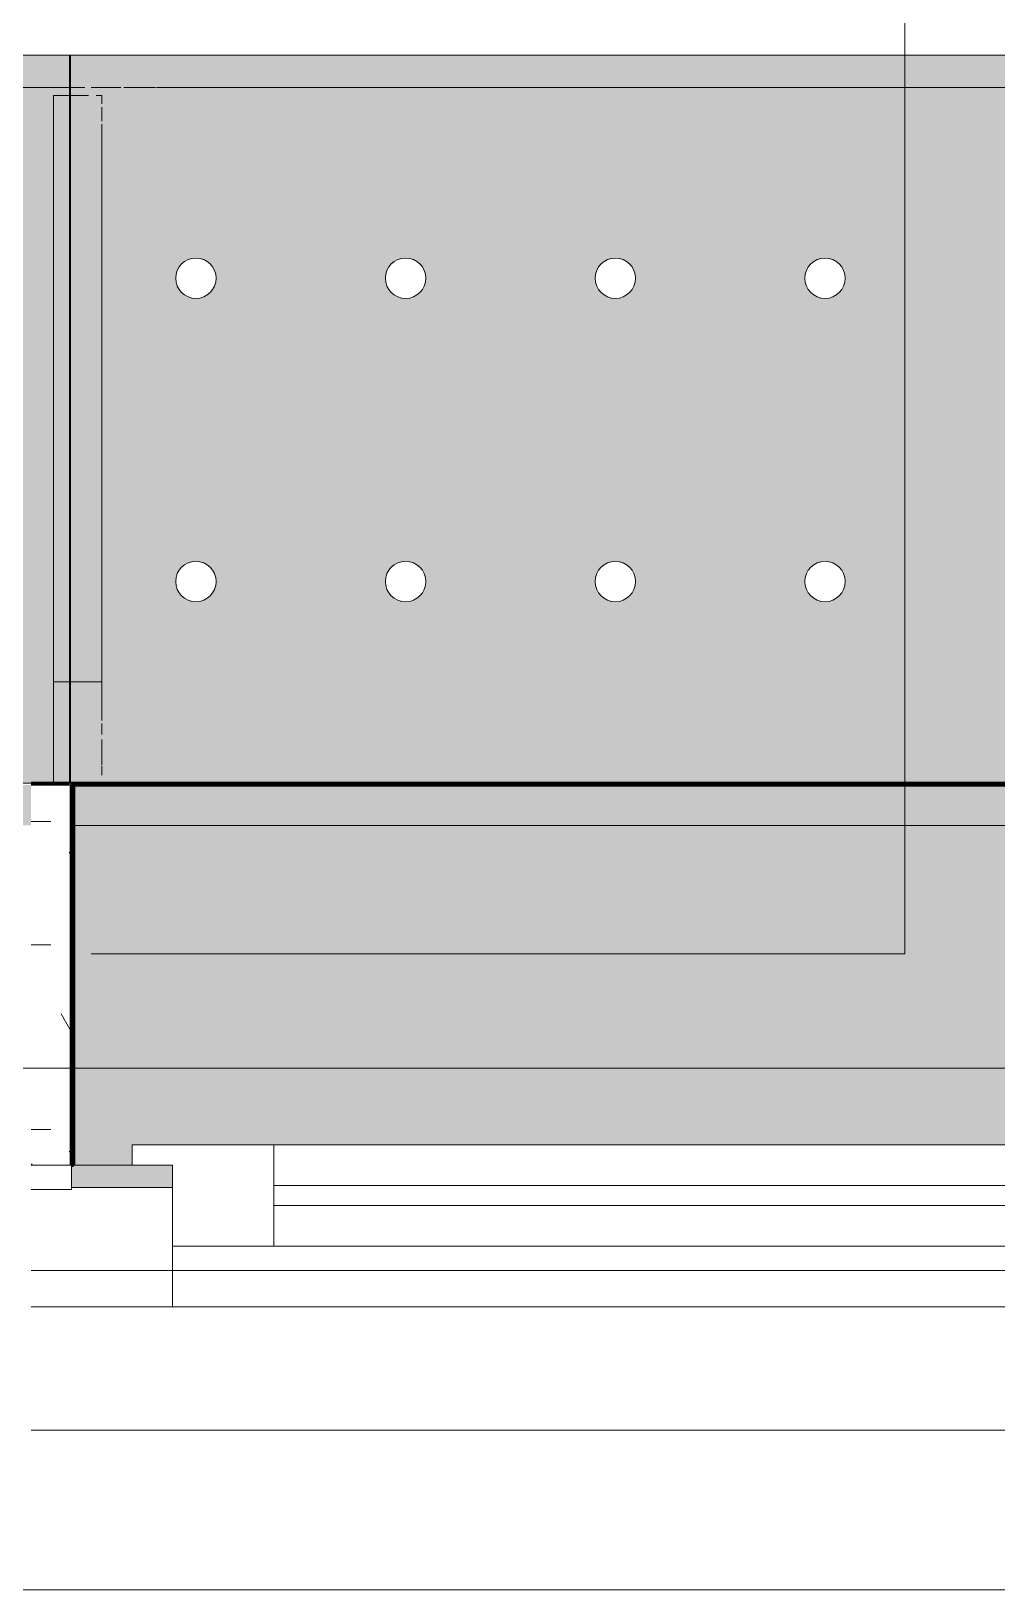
# Model space of a CAD drawing. Header units: millimetres. Extents: x 35144 to 233944, y -8553 to 29000.
# Drawn here: x 53310 to 53788, y -258 to 513 of the extents above; entities that cross this region are included whole.
import ezdxf

# ---------------------------------------------------------------- set-up
doc = ezdxf.new("R2010")
doc.units = ezdxf.units.MM
doc.linetypes.add('Осевая', pattern=[3175, 635, -476.25, 1587.5, -476.25])
for name, color, linetype, lineweight in [('A-GLAZ', 7, 'Continuous', 9), ('A-GLAZ-1', 7, 'Continuous', 13), ('A-WALL-IDEN', 7, 'Continuous', 9), ('I-WALL', 7, 'Continuous', 9), ('Оси-2', 7, 'Осевая', 9)]:
    doc.layers.add(name, color=color, linetype=linetype, lineweight=lineweight)
for name, color, linetype, lineweight, true_color in [('A-WALL-1', 7, 'Continuous', 9, 0xc0c0c0), ('I-WALL-13', 7, 'Continuous', 53, 0xeaa7bf), ('I-WALL-14', 7, 'Continuous', 53, 0xe0bbbf), ('I-WALL-28', 7, 'Continuous', 80, 0xffd2ff), ('I-WALL-6', 7, 'Continuous', 9, 0xc0c0c0), ('I-WALL-7', 7, 'Continuous', 9, 0xcbc7bf), ('S-WALL-ANLY', 7, 'Continuous', 13, 0x008040), ('Знаки-1', 9, 'Continuous', 9, 0x808080), ('Знаки-2', 7, 'Continuous', 9, 0xc1bbaf), ('Знаки-4', 7, 'Continuous', 9, 0xaba79f), ('Знаки-5', 7, 'Continuous', 9, 0xd5cdbe), ('Знаки-6', 7, 'Continuous', 9, 0xd1cabb), ('Знаки-7', 7, 'Continuous', 9, 0xccc5b7), ('Знаки-8', 7, 'Continuous', 9, 0xd4ccbd)]:
    doc.layers.add(name, color=color, linetype=linetype, lineweight=lineweight, true_color=true_color)
doc.layers.add('Знаки-3', color=7, linetype='Continuous', lineweight=9, transparency=0.5)
pattern_1 = [(0, (0, 0), (121.92, 30.48), [10.058, -81.382, 10.058, -81.382, -487.68]), (0, (0, 0), (121.92, 30.48), [-182.88, 10.058, -172.822, 10.058, -81.382, -213.36]), (0, (0, 0), (121.92, 30.48), [-457.2, 10.058, -50.902, 10.058, -142.342]), (120, (45.72, 15.24), (-87.356454, 90.345817), [10.058, -81.382, 10.058, -81.382, -487.68]), (120, (45.72, 15.24), (-87.356454, 90.345817), [-182.88, 10.058, -172.822, 10.058, -81.382, -213.36]), (120, (45.72, 15.24), (-87.356454, 90.345817), [-457.2, 10.058, -50.902, 10.058, -142.342]), (240, (60.96, 76.2), (-34.563546, -120.825817), [10.058, -81.382, 10.058, -81.382, -487.68]), (240, (60.96, 76.2), (-34.563546, -120.825817), [-182.88, 10.058, -172.822, 10.058, -81.382, -213.36]), (240, (60.96, 76.2), (-34.563546, -120.825817), [-457.2, 10.058, -50.902, 10.058, -142.342])]

# ---------------------------------------------------------------- blocks, each defined once
blk = doc.blocks.new('120_Окно_СКБ_2Ст - 120_Окно_СКБ_2Ст 3100х2500 _мал_створка слева_-22446080-План отделки стен 1 этажа в осях 17-23')
at = {"layer": 'A-GLAZ'}
for p, q in [((1550, -57), (-1550, -57)), ((770, -107), (1430, -107)), ((1430, -117), (770, -117)), ((1500, -127), (1530, -127))]:
    blk.add_line(p, q, dxfattribs=at)
at = {"layer": 'A-GLAZ-1'}
for p, q in [((1480, -127), (1480, -57)), ((1480, -57), (1550, -57)), ((1480, -87), (720, -87)), ((1430, -137), (1430, -87)), ((1480, -127), (1480, -87)), ((1550, -127), (1480, -127)), ((1500, -127), (1480, -127)), ((1500, -137), (1500, -127)), ((700, -137), (1500, -137)), ((1500, -137), (700, -137))]:
    blk.add_line(p, q, dxfattribs=at)
blk = doc.blocks.new('Зашивка радиатора_ с перфорацией М6 - Зашивка радиатора_ с перфорацией М6-V58-План отделки стен 1 этажа в осях 17-23')
at = {"layer": 'Знаки-3'}
for points in [[(1809, 380), (1809, 369), (1829, 369), (1829, 359), (-341, 359), (-341, 369), (-321, 369), (-321, 380), (-370, 380), (-369.95, 180), (2689, 181), (2689, 380), (2639, 380), (2639, 369), (2659, 369), (2659, 359), (1859, 359), (1859, 369), (1879, 369), (1879, 380), (1829, 380)], [(2682.15, -163.94), (-370, -163.94), (-370, -179.94), (2690, -179.94), (2689.5, -163.94), (2682.38, -163.94)], [(2280, -163.94), (2240, -163.94), (2240.68, -179.94), (2280, -179.94)], [(2265, -163.94), (2240, -163.94), (2240.68, -179.94), (2280, -179.94), (2279.32, -163.94), (2265.18, -163.94)], [(2260, -163.94), (2250, -163.94), (2250.34, -179.94), (2270, -179.94), (2269.66, -163.94), (2262.59, -163.94)], [(2260, -163.94), (2250, -163.94), (2250.34, -179.94), (2270, -179.94), (2269.66, -163.94), (2262.59, -163.94)], [(2377.32, -163.94), (2340, -163.94), (2340.68, -179.94), (2380, -179.94), (2379.32, -163.94)], [(2354.82, -163.94), (2340, -163.94), (2340.68, -179.94), (2380, -179.94), (2379.32, -163.94), (2355, -163.94)], [(2352.93, -163.94), (2350, -163.94), (2350.34, -179.94), (2370, -179.94), (2369.66, -163.94), (2354.82, -163.94)], [(2367.07, -163.94), (2350, -163.94), (2350.34, -179.94), (2370, -179.94), (2369.66, -163.94), (2368.66, -163.94)], [(2455, -163.94), (2440, -163.94), (2440.68, -179.94), (2480, -179.94), (2479.32, -163.94), (2457.41, -163.94)], [(2465, -163.94), (2440, -163.94), (2440.68, -179.94), (2480, -179.94), (2479.32, -163.94), (2465.18, -163.94)], [(2460, -163.94), (2450, -164.05), (2450.34, -179.94), (2470, -179.94), (2469.66, -163.94), (2462.59, -163.94)], [(2452.93, -163.94), (2450, -164.05), (2450.34, -179.94), (2470, -179.94), (2469.66, -163.94), (2455, -163.94)], [(2564.17, -163.94), (2540, -164.84), (2540.68, -179.94), (2580, -179.94), (2579.32, -163.94), (2565.18, -163.94)], [(2550, -163.94), (2540, -164.84), (2540.68, -179.94), (2580, -179.94), (2579.32, -163.94), (2550.34, -163.94)], [(2560, -163.94), (2550, -164.2), (2550.34, -179.94), (2570, -179.94), (2569.66, -163.94), (2562.59, -163.94)], [(2551.34, -163.94), (2550, -164.2), (2550.34, -179.94), (2570, -179.94), (2569.66, -163.94), (2552.93, -163.94)]]:
    blk.add_hatch(color=256, dxfattribs=at).paths.add_polyline_path(points)
h = blk.add_hatch(color=256, dxfattribs=at)
h.paths.add_polyline_path([(2690, 180), (-370, 180), (-370, -179.94), (2690, -179.94), (2690, 83.02)])
h.paths.add_polyline_path([(2523.75, 90.35), (2528.75, 89.02), (2532.41, 85.35), (2533.75, 80.35), (2532.41, 75.35), (2528.59, 71.63), (2523.75, 70.35), (2518.75, 71.69), (2515.09, 75.35), (2513.75, 80.35), (2515.09, 85.35), (2518.75, 89.02), (2521.16, 90.01)])
h.paths.add_polyline_path([(2420, 90.35), (2425, 89.02), (2428.66, 85.35), (2430, 80.35), (2428.66, 75.35), (2425, 71.69), (2420, 70.35), (2415, 71.69), (2411.34, 75.35), (2410, 80.35), (2411.34, 85.35), (2415, 89.02), (2417.41, 90.01)])
h.paths.add_polyline_path([(1797.5, 90.35), (1802.5, 89.02), (1806.16, 85.35), (1807.5, 80.35), (1806.16, 75.35), (1802.5, 71.69), (1797.5, 70.35), (1792.5, 71.69), (1788.84, 75.35), (1787.5, 80.35), (1788.84, 85.35), (1792.5, 89.02), (1794.91, 90.01)])
h.paths.add_polyline_path([(2212.5, 90.35), (2217.5, 89.02), (2221.16, 85.35), (2222.5, 80.35), (2221.16, 75.35), (2217.5, 71.69), (2212.5, 70.35), (2207.5, 71.69), (2203.84, 75.35), (2202.5, 80.35), (2203.84, 85.35), (2207.5, 89.02), (2209.91, 90.01)])
h.paths.add_polyline_path([(2005, 90.35), (2010, 89.02), (2013.66, 85.35), (2015, 80.35), (2013.66, 75.35), (2010, 71.69), (2005, 70.35), (2000, 71.69), (1996.34, 75.35), (1995, 80.35), (1996.34, 85.35), (2000, 89.02), (2002.41, 90.01)])
h.paths.add_polyline_path([(1486.25, 90.35), (1491.25, 89.02), (1494.91, 85.35), (1496.25, 80.35), (1494.91, 75.35), (1491.25, 71.69), (1486.25, 70.35), (1481.25, 71.69), (1477.59, 75.35), (1476.25, 80.35), (1477.59, 85.35), (1481.25, 89.02), (1483.66, 90.01)])
h.paths.add_polyline_path([(1590, 90.35), (1595, 89.02), (1598.66, 85.35), (1600, 80.35), (1598.66, 75.35), (1595, 71.69), (1590, 70.35), (1585, 71.69), (1581.34, 75.35), (1580, 80.35), (1581.34, 85.35), (1585, 89.02), (1587.41, 90.01)])
h.paths.add_polyline_path([(1901.25, 90.35), (1906.25, 89.02), (1909.91, 85.35), (1911.25, 80.35), (1909.91, 75.35), (1906.25, 71.69), (1901.25, 70.35), (1896.25, 71.69), (1892.59, 75.35), (1891.25, 80.35), (1892.59, 85.35), (1896.25, 89.02), (1898.66, 90.01)])
h.paths.add_polyline_path([(2316.25, 90.35), (2321.25, 89.02), (2324.91, 85.35), (2326.25, 80.35), (2324.91, 75.35), (2321.25, 71.69), (2316.25, 70.35), (2311.25, 71.69), (2307.59, 75.35), (2306.25, 80.35), (2307.59, 85.35), (2311.25, 89.02), (2313.66, 90.01)])
h.paths.add_polyline_path([(2627.5, 90.35), (2632.5, 89.02), (2636.16, 85.35), (2637.5, 80.35), (2636.16, 75.35), (2632.5, 71.69), (2627.5, 70.35), (2622.5, 71.69), (2618.84, 75.35), (2617.5, 80.35), (2618.84, 85.35), (2622.5, 89.02), (2624.91, 90.01)])
h.paths.add_polyline_path([(2108.75, 90.35), (2113.75, 89.02), (2117.41, 85.35), (2118.75, 80.35), (2117.41, 75.35), (2113.75, 71.69), (2108.75, 70.35), (2103.75, 71.69), (2100.09, 75.35), (2098.75, 80.35), (2100.09, 85.35), (2103.75, 89.02), (2106.16, 90.01)])
h.paths.add_polyline_path([(1693.75, 90.35), (1698.75, 89.02), (1702.41, 85.35), (1703.75, 80.35), (1702.41, 75.35), (1698.75, 71.69), (1693.75, 70.35), (1688.75, 71.69), (1685.09, 75.35), (1683.75, 80.35), (1685.09, 85.35), (1688.75, 89.02), (1691.16, 90.01)])
h.paths.add_polyline_path([(448.75, 90.35), (453.75, 89.02), (457.41, 85.35), (458.75, 80.35), (457.41, 75.35), (453.75, 71.69), (448.75, 70.35), (443.75, 71.69), (440.09, 75.35), (438.75, 80.35), (440.09, 85.35), (443.75, 89.02), (446.16, 90.01)])
h.paths.add_polyline_path([(345, 90.35), (350, 89.02), (353.66, 85.35), (355, 80.35), (353.66, 75.35), (350, 71.69), (345, 70.35), (340, 71.69), (336.34, 75.35), (335, 80.35), (336.34, 85.35), (340, 89.02), (342.41, 90.01)])
h.paths.add_polyline_path([(760, 90.35), (765, 89.02), (768.66, 85.35), (770, 80.35), (768.66, 75.35), (765, 71.69), (760, 70.35), (755, 71.69), (751.34, 75.35), (750, 80.35), (751.34, 85.35), (755, 89.02), (757.41, 90.01)])
h.paths.add_polyline_path([(863.75, 90.35), (868.75, 89.02), (872.41, 85.35), (873.75, 80.35), (872.41, 75.35), (868.75, 71.69), (863.75, 70.35), (858.73, 71.71), (855.09, 75.35), (853.75, 80.35), (855.09, 85.35), (858.75, 89.02), (861.16, 90.01)])
h.paths.add_polyline_path([(967.5, 90.35), (972.5, 89.02), (976.16, 85.35), (977.5, 80.35), (976.16, 75.35), (972.5, 71.69), (967.5, 70.35), (962.5, 71.69), (958.84, 75.35), (957.5, 80.35), (958.84, 85.35), (962.5, 89.02), (964.91, 90.01)])
h.paths.add_polyline_path([(1071.25, 90.35), (1076.25, 89.02), (1079.91, 85.35), (1081.25, 80.35), (1079.91, 75.35), (1076.25, 71.69), (1071.25, 70.35), (1066.25, 71.69), (1062.59, 75.35), (1061.25, 80.35), (1062.59, 85.35), (1066.25, 89.02), (1068.66, 90.01)])
h.paths.add_polyline_path([(1175, 90.35), (1180, 89.02), (1183.66, 85.35), (1185, 80.35), (1183.66, 75.35), (1180, 71.69), (1175, 70.35), (1170, 71.69), (1166.34, 75.35), (1165, 80.35), (1166.34, 85.35), (1170, 89.02), (1172.41, 90.01)])
h.paths.add_polyline_path([(552.5, 90.35), (557.5, 89.02), (561.16, 85.35), (562.5, 80.35), (561.16, 75.35), (557.5, 71.69), (552.5, 70.35), (547.5, 71.69), (543.84, 75.35), (542.5, 80.35), (543.84, 85.35), (547.5, 89.02), (549.91, 90.01)])
h.paths.add_polyline_path([(656.25, 90.35), (661.25, 89.02), (664.91, 85.35), (666.25, 80.35), (664.91, 75.35), (661.25, 71.69), (656.25, 70.35), (651.25, 71.69), (647.59, 75.35), (646.25, 80.35), (647.59, 85.35), (651.25, 89.02), (653.66, 90.01)])
h.paths.add_polyline_path([(1382.5, 90.35), (1387.5, 89.02), (1391.16, 85.35), (1392.5, 80.35), (1391.16, 75.35), (1387.5, 71.69), (1382.5, 70.35), (1377.5, 71.69), (1373.84, 75.35), (1372.5, 80.35), (1373.84, 85.35), (1377.5, 89.02), (1379.91, 90.01)])
h.paths.add_polyline_path([(137.5, 90.35), (142.5, 89.02), (146.16, 85.35), (147.5, 80.35), (146.16, 75.35), (142.5, 71.69), (137.5, 70.35), (132.5, 71.69), (128.84, 75.35), (127.5, 80.35), (128.84, 85.35), (132.5, 89.02), (134.91, 90.01)])
h.paths.add_polyline_path([(241.25, 90.35), (246.25, 89.02), (249.91, 85.35), (251.25, 80.35), (249.91, 75.35), (246.25, 71.69), (241.25, 70.35), (236.25, 71.69), (232.59, 75.35), (231.25, 80.35), (232.59, 85.35), (236.25, 89.02), (238.66, 90.01)])
h.paths.add_polyline_path([(1278.75, 90.35), (1283.75, 89.02), (1287.41, 85.35), (1288.75, 80.35), (1287.41, 75.35), (1283.75, 71.69), (1278.75, 70.35), (1273.75, 71.69), (1270.09, 75.35), (1268.75, 80.35), (1270.09, 85.35), (1273.75, 89.02), (1276.16, 90.01)])
h.paths.add_polyline_path([(33.75, 90.35), (38.75, 89.02), (42.41, 85.35), (43.75, 80.35), (42.41, 75.35), (38.75, 71.69), (33.75, 70.35), (28.75, 71.69), (25.09, 75.35), (23.75, 80.35), (25.09, 85.35), (28.75, 89.02), (31.16, 90.01)])
h.paths.add_polyline_path([(-173.75, 90.35), (-168.75, 89.02), (-165.09, 85.35), (-163.75, 80.35), (-165.09, 75.35), (-168.75, 71.69), (-173.75, 70.35), (-178.75, 71.69), (-182.41, 75.35), (-183.75, 80.35), (-182.41, 85.35), (-178.75, 89.02), (-176.34, 90.01)])
h.paths.add_polyline_path([(-277.5, 90.35), (-272.5, 89.02), (-268.84, 85.35), (-267.5, 80.35), (-268.84, 75.35), (-272.5, 71.69), (-277.5, 70.35), (-282.5, 71.69), (-286.16, 75.35), (-287.5, 80.35), (-286.16, 85.35), (-282.5, 89.02), (-280.09, 90.01)])
h.paths.add_polyline_path([(-70, 90.35), (-65, 89.02), (-61.34, 85.35), (-60, 80.35), (-61.34, 75.35), (-65, 71.69), (-70, 70.35), (-75, 71.69), (-78.66, 75.35), (-80, 80.35), (-78.66, 85.35), (-75, 89.02), (-72.59, 90.01)])
h.paths.add_polyline_path([(2316.25, -59.65), (2321.25, -60.98), (2324.91, -64.65), (2326.25, -69.65), (2324.91, -74.65), (2321.25, -78.31), (2316.25, -79.65), (2311.25, -78.31), (2307.59, -74.65), (2306.25, -69.65), (2307.59, -64.65), (2311.25, -60.98), (2313.66, -59.99)])
h.paths.add_polyline_path([(1590, -59.65), (1595, -60.98), (1598.66, -64.65), (1600, -69.65), (1598.66, -74.65), (1595, -78.31), (1590, -79.65), (1585, -78.31), (1581.34, -74.65), (1580, -69.65), (1581.34, -64.65), (1585, -60.98), (1587.41, -59.99)])
h.paths.add_polyline_path([(1901.25, -59.65), (1906.25, -60.98), (1909.91, -64.65), (1911.25, -69.65), (1909.91, -74.65), (1906.25, -78.31), (1901.25, -79.65), (1896.25, -78.31), (1892.59, -74.65), (1891.25, -69.65), (1892.59, -64.65), (1896.25, -60.98), (1898.66, -59.99)])
h.paths.add_polyline_path([(1797.5, -59.65), (1802.5, -60.98), (1806.16, -64.65), (1807.5, -69.65), (1806.16, -74.65), (1802.5, -78.31), (1797.5, -79.65), (1792.5, -78.31), (1788.84, -74.65), (1787.5, -69.65), (1788.84, -64.65), (1792.5, -60.98), (1794.91, -59.99)])
h.paths.add_polyline_path([(2212.5, -59.65), (2217.5, -60.98), (2221.16, -64.65), (2222.5, -69.65), (2221.16, -74.65), (2217.5, -78.31), (2212.5, -79.65), (2207.5, -78.31), (2203.84, -74.65), (2202.5, -69.65), (2203.84, -64.65), (2207.5, -60.98), (2209.91, -59.99)])
h.paths.add_polyline_path([(2108.75, -59.65), (2113.75, -60.98), (2117.41, -64.65), (2118.75, -69.65), (2117.41, -74.65), (2113.75, -78.31), (2108.75, -79.65), (2103.75, -78.31), (2100.09, -74.65), (2098.75, -69.65), (2100.09, -64.65), (2103.75, -60.98), (2106.16, -59.99)])
h.paths.add_polyline_path([(2005, -59.65), (2010, -60.98), (2013.66, -64.65), (2015, -69.65), (2013.66, -74.65), (2010, -78.31), (2005, -79.65), (2000, -78.31), (1996.34, -74.65), (1995, -69.65), (1996.34, -64.65), (2000, -60.98), (2002.41, -59.99)])
h.paths.add_polyline_path([(1486.25, -59.65), (1491.25, -60.98), (1494.91, -64.65), (1496.25, -69.65), (1494.91, -74.65), (1491.25, -78.31), (1486.25, -79.65), (1481.25, -78.31), (1477.59, -74.65), (1476.25, -69.65), (1477.59, -64.65), (1481.25, -60.98), (1483.66, -59.99)])
h.paths.add_polyline_path([(1693.75, -59.65), (1698.75, -60.98), (1702.41, -64.65), (1703.75, -69.65), (1702.41, -74.65), (1698.75, -78.31), (1693.66, -79.63), (1688.75, -78.31), (1685.09, -74.65), (1683.75, -69.65), (1685.09, -64.65), (1688.75, -60.98), (1693.66, -59.66)])
h.paths.add_polyline_path([(2627.5, -59.65), (2632.5, -60.98), (2636.16, -64.65), (2637.5, -69.65), (2636.16, -74.65), (2632.5, -78.31), (2627.5, -79.65), (2622.5, -78.31), (2618.84, -74.65), (2617.5, -69.65), (2618.84, -64.65), (2622.5, -60.98), (2624.91, -59.99)])
h.paths.add_polyline_path([(2523.75, -59.65), (2528.75, -60.98), (2532.41, -64.65), (2533.75, -69.65), (2532.41, -74.65), (2528.59, -78.37), (2523.75, -79.65), (2518.75, -78.31), (2515.09, -74.65), (2513.75, -69.65), (2515.09, -64.65), (2518.75, -60.98), (2521.16, -59.99)])
h.paths.add_polyline_path([(1382.5, -59.65), (1387.5, -60.98), (1391.16, -64.65), (1392.5, -69.65), (1391.16, -74.65), (1387.5, -78.31), (1382.5, -79.65), (1377.5, -78.31), (1373.84, -74.65), (1372.5, -69.65), (1373.84, -64.65), (1377.5, -60.98), (1379.91, -59.99)])
h.paths.add_polyline_path([(2420, -59.65), (2425, -60.98), (2428.66, -64.65), (2430, -69.65), (2428.66, -74.65), (2425, -78.31), (2420, -79.65), (2415, -78.31), (2411.34, -74.65), (2410, -69.65), (2411.34, -64.65), (2415, -60.98), (2417.41, -59.99)])
h.paths.add_polyline_path([(241.25, -59.65), (246.25, -60.98), (249.91, -64.65), (251.25, -69.65), (249.91, -74.65), (246.25, -78.31), (241.25, -79.65), (236.25, -78.31), (232.59, -74.65), (231.25, -69.65), (232.59, -64.65), (236.25, -60.98), (238.66, -59.99)])
h.paths.add_polyline_path([(33.75, -59.65), (38.75, -60.98), (42.41, -64.65), (43.75, -69.65), (42.41, -74.65), (38.75, -78.31), (33.75, -79.65), (28.75, -78.31), (25.09, -74.65), (23.8, -69.29), (25.09, -64.65), (28.75, -60.98), (31.16, -59.99)])
h.paths.add_polyline_path([(967.5, -59.65), (972.5, -60.98), (976.16, -64.65), (977.5, -69.65), (976.16, -74.65), (972.5, -78.31), (967.5, -79.65), (962.5, -78.31), (958.84, -74.65), (957.5, -69.65), (958.84, -64.65), (962.5, -60.98), (964.91, -59.99)])
h.paths.add_polyline_path([(448.75, -59.65), (453.75, -60.98), (457.41, -64.65), (458.75, -69.65), (457.41, -74.65), (453.75, -78.31), (448.75, -79.65), (443.75, -78.31), (440.09, -74.65), (438.75, -69.65), (440.09, -64.65), (443.75, -60.98), (446.16, -59.99)])
h.paths.add_polyline_path([(1278.75, -59.65), (1283.75, -60.98), (1287.41, -64.65), (1288.75, -69.65), (1287.41, -74.65), (1283.75, -78.31), (1278.75, -79.65), (1273.75, -78.31), (1270.09, -74.65), (1268.75, -69.65), (1270.09, -64.65), (1273.75, -60.98), (1276.16, -59.99)])
h.paths.add_polyline_path([(1071.25, -59.65), (1076.25, -60.98), (1079.91, -64.65), (1081.25, -69.65), (1079.91, -74.65), (1076.25, -78.31), (1071.25, -79.65), (1066.25, -78.31), (1062.59, -74.65), (1061.25, -69.65), (1062.59, -64.65), (1066.25, -60.98), (1068.66, -59.99)])
h.paths.add_polyline_path([(1175, -59.65), (1180, -60.98), (1183.66, -64.65), (1185, -69.65), (1183.66, -74.65), (1180, -78.31), (1175, -79.65), (1170, -78.31), (1166.34, -74.65), (1165, -69.65), (1166.34, -64.65), (1170, -60.98), (1172.41, -59.99)])
h.paths.add_polyline_path([(863.75, -59.65), (868.75, -60.98), (872.41, -64.65), (873.75, -69.65), (872.41, -74.65), (868.75, -78.31), (863.75, -79.65), (858.73, -78.29), (855.09, -74.65), (853.75, -69.65), (855.09, -64.65), (858.75, -60.98), (861.16, -59.99)])
h.paths.add_polyline_path([(345, -59.65), (350, -60.98), (353.66, -64.65), (355, -69.65), (353.66, -74.65), (350, -78.31), (345, -79.65), (340, -78.31), (336.34, -74.65), (335, -69.65), (336.34, -64.65), (340, -60.98), (342.41, -59.99)])
h.paths.add_polyline_path([(137.5, -59.65), (142.5, -60.98), (146.16, -64.65), (147.5, -69.65), (146.16, -74.65), (142.5, -78.31), (137.5, -79.65), (132.5, -78.31), (128.84, -74.65), (127.5, -69.65), (128.84, -64.65), (132.5, -60.98), (134.91, -59.99)])
h.paths.add_polyline_path([(760, -59.65), (765, -60.98), (768.66, -64.65), (770, -69.65), (768.66, -74.65), (765, -78.31), (760, -79.65), (755, -78.31), (751.34, -74.65), (750, -69.65), (751.34, -64.65), (755, -60.98), (757.41, -59.99)])
h.paths.add_polyline_path([(552.5, -59.65), (557.5, -60.98), (561.16, -64.65), (562.5, -69.65), (561.16, -74.65), (557.5, -78.31), (552.5, -79.65), (547.5, -78.31), (543.84, -74.65), (542.5, -69.65), (543.84, -64.65), (547.5, -60.98), (549.91, -59.99)])
h.paths.add_polyline_path([(656.25, -59.65), (661.25, -60.98), (664.91, -64.65), (666.25, -69.65), (664.91, -74.65), (661.25, -78.31), (656.25, -79.65), (651.25, -78.31), (647.59, -74.65), (646.25, -69.65), (647.59, -64.65), (651.25, -60.98), (653.66, -59.99)])
h.paths.add_polyline_path([(-70, -59.65), (-65, -60.98), (-61.34, -64.65), (-60, -69.65), (-61.34, -74.65), (-65, -78.31), (-70, -79.65), (-75, -78.31), (-78.66, -74.65), (-80, -69.65), (-78.66, -64.65), (-75, -60.98), (-72.59, -59.99)])
h.paths.add_polyline_path([(-173.75, -59.65), (-168.75, -60.98), (-165.09, -64.65), (-163.75, -69.65), (-165.09, -74.65), (-168.75, -78.31), (-173.75, -79.65), (-178.75, -78.31), (-182.41, -74.65), (-183.75, -69.65), (-182.41, -64.65), (-178.75, -60.98), (-176.34, -59.99)])
h.paths.add_polyline_path([(-277.5, -59.65), (-272.5, -60.98), (-268.84, -64.65), (-267.5, -69.65), (-268.84, -74.65), (-272.5, -78.31), (-277.5, -79.65), (-282.5, -78.31), (-286.16, -74.65), (-287.5, -69.65), (-286.16, -64.65), (-282.5, -60.98), (-280.09, -59.99)])
at = {"layer": 'Знаки-1'}
for p, q in [((2689.11, 380), (2639, 380)), ((-370, 180), (2690, 180)), ((2690, 180), (-370, 180)), ((2690, -179.94), (2690, 180)), ((-370, -179.94), (2690, -179.94))]:
    blk.add_line(p, q, dxfattribs=at)
for centre, start, end in [((2316.25, 80.35), 0, 180), ((2420, 80.35), 0, 180), ((2523.75, 80.35), 0, 180), ((2627.5, 80.35), 0, 180), ((2316.25, 80.35), 180, 360), ((2420, 80.35), 180, 0), ((2523.75, 80.35), 180, 360), ((2627.5, 80.35), 180, 360), ((2316.25, -69.65), 0, 180), ((2420, -69.65), 0, 180), ((2523.75, -69.65), 0, 180), ((2627.5, -69.65), 0, 180), ((2316.25, -69.65), 180, 0), ((2420, -69.65), 180, 0), ((2523.75, -69.65), 180, 0), ((2627.5, -69.65), 180, 0)]:
    blk.add_arc(centre, 10, start, end, dxfattribs=at)
at = {"layer": 'Знаки-2'}
for p, q in [((2689.5, 180), (-370, 180)), ((-370, 180), (2689.5, 180)), ((2690, 180), (2690, -179.94)), ((2240, -163.94), (2180, -163.94)), ((2240, -163.94), (2280, -163.94)), ((2280, -163.94), (2240, -163.94)), ((2340, -163.94), (2280, -163.94)), ((2340, -163.94), (2380, -163.94)), ((2380, -163.94), (2340, -163.94)), ((2440, -163.94), (2380, -163.94)), ((2440, -163.94), (2450, -163.94)), ((2450, -163.94), (2440, -163.94)), ((2450, -163.94), (2464.86, -163.94)), ((2464.86, -163.94), (2450, -163.94)), ((2465, -163.94), (2470, -163.94)), ((2470, -163.94), (2465, -163.94)), ((2470, -163.94), (2480, -163.94)), ((2480, -163.94), (2470, -163.94)), ((2540, -163.94), (2480, -163.94)), ((2540, -163.94), (2564.18, -163.94)), ((2564.18, -163.94), (2540, -163.94)), ((2565.18, -163.94), (2580, -163.94)), ((2580, -163.94), (2565.18, -163.94)), ((2646.93, -163.94), (2580.72, -163.94)), ((2663.16, -163.94), (2647.48, -163.94)), ((2679.37, -163.94), (2664.61, -163.94)), ((2689.5, -163.94), (2682.51, -163.94)), ((2690, -179.94), (2690, -163.94)), ((2180, -179.94), (2240, -179.94)), ((2240, -179.94), (2245.86, -179.94)), ((2280, -179.94), (2240, -179.94)), ((2245.86, -179.94), (2280, -179.94)), ((2280, -179.94), (2340, -179.94)), ((2340, -179.94), (2380, -179.94)), ((2380, -179.94), (2340, -179.94)), ((2380, -179.94), (2440, -179.94)), ((2440, -179.94), (2450, -179.94)), ((2450, -179.94), (2440, -179.94)), ((2450, -179.94), (2470, -179.94)), ((2470, -179.94), (2450, -179.94)), ((2470, -179.94), (2480, -179.94)), ((2480, -179.94), (2470, -179.94)), ((2480, -179.94), (2540, -179.94)), ((2540, -179.94), (2580, -179.94)), ((2580, -179.94), (2540, -179.94)), ((2580, -179.94), (2689.5, -179.94))]:
    blk.add_line(p, q, dxfattribs=at)
at = {"layer": 'Знаки-4'}
for p, q in [((2639, 380), (2689.11, 380)), ((-322.14, -163.94), (2646.93, -163.94)), ((2647.48, -163.94), (2663.16, -163.94)), ((2664.61, -163.94), (2679.37, -163.94)), ((2682.51, -163.94), (2689.5, -163.94)), ((2689.5, -179.94), (-370, -179.94)), ((2689.5, -179.94), (-370, -179.94))]:
    blk.add_line(p, q, dxfattribs=at)
for centre, start, end in [((2316.25, 80.35), 0, 180), ((2420, 80.35), 0, 180), ((2523.75, 80.35), 0, 180), ((2627.5, 80.35), 0, 180), ((2316.25, 80.35), 180, 360), ((2420, 80.35), 180, 360), ((2523.75, 80.35), 180, 360), ((2627.5, 80.35), 180, 360), ((2316.25, -69.65), 0, 180), ((2420, -69.65), 0, 180), ((2523.75, -69.65), 0, 180), ((2627.5, -69.65), 0, 180), ((2316.25, -69.65), 180, 360), ((2420, -69.65), 180, 360), ((2523.75, -69.65), 180, 360), ((2627.5, -69.65), 180, 360)]:
    blk.add_arc(centre, 10, start, end, dxfattribs=at)
at = {"layer": 'Знаки-5'}
for p, q in [((2250.23, -163.94), (2250.34, -163.94)), ((2250.34, -163.94), (2250.23, -163.94)), ((2254.82, -163.94), (2251.34, -163.94)), ((2265, -163.94), (2255, -163.94)), ((2268.66, -163.94), (2265.18, -163.94)), ((2354.82, -163.94), (2351.34, -163.94)), ((2365, -163.94), (2355, -163.94)), ((2368.66, -163.94), (2365.18, -163.94)), ((2454.82, -163.94), (2451.34, -163.94)), ((2464.85, -163.94), (2455, -163.94)), ((2468.66, -163.94), (2465.18, -163.94)), ((2554.82, -163.94), (2551.34, -163.94)), ((2564.17, -163.94), (2555, -163.94)), ((2568.66, -163.94), (2565.18, -163.94)), ((2250.23, -179.94), (2250.34, -179.94)), ((2250.34, -179.94), (2250.23, -179.94)), ((2251.34, -179.94), (2254.82, -179.94)), ((2255, -179.94), (2265, -179.94)), ((2265.18, -179.94), (2268.66, -179.94)), ((2351.34, -179.94), (2354.82, -179.94)), ((2355, -179.94), (2365, -179.94)), ((2365.18, -179.94), (2368.66, -179.94)), ((2451.34, -179.94), (2454.82, -179.94)), ((2455, -179.94), (2465, -179.94)), ((2465.18, -179.94), (2468.66, -179.94)), ((2551.34, -179.94), (2554.82, -179.94)), ((2555, -179.94), (2565, -179.94)), ((2565.18, -179.94), (2568.66, -179.94))]:
    blk.add_line(p, q, dxfattribs=at)
at = {"layer": 'Знаки-6'}
for p, q in [((2250, -163.94), (2240.68, -163.94)), ((2250, -163.94), (2250.23, -163.94)), ((2250.23, -163.94), (2250, -163.94)), ((2250.34, -163.94), (2254.81, -163.94)), ((2254.81, -163.94), (2250.34, -163.94)), ((2255, -163.94), (2257.41, -163.94)), ((2265, -163.94), (2255, -163.94)), ((2257.41, -163.94), (2265, -163.94)), ((2265.19, -163.94), (2270, -163.94)), ((2270, -163.94), (2265.19, -163.94)), ((2279.32, -163.94), (2270, -163.94)), ((2342.68, -163.94), (2340.68, -163.94)), ((2350, -163.94), (2343.05, -163.94)), ((2351.28, -163.94), (2354.82, -163.94)), ((2354.82, -163.94), (2351.28, -163.94)), ((2355, -163.94), (2365, -163.94)), ((2365, -163.94), (2355, -163.94)), ((2365.18, -163.94), (2368.72, -163.94)), ((2368.72, -163.94), (2365.18, -163.94)), ((2379.32, -163.94), (2370, -163.94)), ((2450, -163.94), (2440.68, -163.94)), ((2450, -163.94), (2454.81, -163.94)), ((2454.81, -163.94), (2450, -163.94)), ((2455, -163.94), (2464.86, -163.94)), ((2464.86, -163.94), (2455, -163.94)), ((2465.19, -163.94), (2470, -163.94)), ((2470, -163.94), (2465.19, -163.94)), ((2479.32, -163.94), (2470, -163.94)), ((2550, -163.94), (2540.68, -163.94)), ((2550, -163.94), (2554.81, -163.94)), ((2554.81, -163.94), (2550, -163.94)), ((2555, -163.94), (2562.59, -163.94)), ((2564.2, -163.94), (2555, -163.94)), ((2562.59, -163.94), (2564.2, -163.94)), ((2565.19, -163.94), (2569.66, -163.94)), ((2570, -163.94), (2565.19, -163.94)), ((2569.66, -163.94), (2570, -163.94)), ((2579.32, -163.94), (2570, -163.94)), ((2690, -163.94), (2690, -179.94)), ((2240.68, -179.94), (2250, -179.94)), ((2250, -179.94), (2250.23, -179.94)), ((2250.23, -179.94), (2250, -179.94)), ((2250.34, -179.94), (2254.81, -179.94)), ((2254.81, -179.94), (2250.34, -179.94)), ((2255, -179.94), (2265, -179.94)), ((2265, -179.94), (2255, -179.94)), ((2265.19, -179.94), (2270, -179.94)), ((2270, -179.94), (2265.19, -179.94)), ((2270, -179.94), (2279.32, -179.94)), ((2340.68, -179.94), (2342.68, -179.94)), ((2343.05, -179.94), (2350, -179.94)), ((2351.28, -179.94), (2354.82, -179.94)), ((2354.82, -179.94), (2351.28, -179.94)), ((2355, -179.94), (2365, -179.94)), ((2365, -179.94), (2355, -179.94)), ((2365.18, -179.94), (2368.72, -179.94)), ((2368.72, -179.94), (2365.18, -179.94)), ((2370, -179.94), (2379.32, -179.94)), ((2440.68, -179.94), (2450, -179.94)), ((2450, -179.94), (2450.34, -179.94)), ((2454.81, -179.94), (2450, -179.94)), ((2450.34, -179.94), (2454.81, -179.94)), ((2455, -179.94), (2465, -179.94)), ((2465, -179.94), (2455, -179.94)), ((2465.19, -179.94), (2470, -179.94)), ((2470, -179.94), (2465.19, -179.94)), ((2470, -179.94), (2479.32, -179.94)), ((2540.68, -179.94), (2550, -179.94)), ((2550, -179.94), (2554.81, -179.94)), ((2551.34, -179.94), (2550, -179.94)), ((2554.81, -179.94), (2551.34, -179.94)), ((2555, -179.94), (2565, -179.94)), ((2565, -179.94), (2555, -179.94)), ((2565.19, -179.94), (2570, -179.94)), ((2568.66, -179.94), (2565.19, -179.94)), ((2570, -179.94), (2568.66, -179.94)), ((2570, -179.94), (2579.32, -179.94))]:
    blk.add_line(p, q, dxfattribs=at)
at = {"layer": 'Знаки-7'}
for p, q in [((2240, -163.94), (2250, -163.94)), ((2250, -163.94), (2240, -163.94)), ((2250, -163.94), (2254.81, -163.94)), ((2254.81, -163.94), (2250, -163.94)), ((2255, -163.94), (2265, -163.94)), ((2265, -163.94), (2255, -163.94)), ((2265.19, -163.94), (2270, -163.94)), ((2270, -163.94), (2265.19, -163.94)), ((2270, -163.94), (2280, -163.94)), ((2280, -163.94), (2270, -163.94)), ((2340, -163.94), (2350, -163.94)), ((2350, -163.94), (2340, -163.94)), ((2350, -163.94), (2354.81, -163.94)), ((2354.81, -163.94), (2350, -163.94)), ((2355, -163.94), (2365, -163.94)), ((2365, -163.94), (2355, -163.94)), ((2365.19, -163.94), (2370, -163.94)), ((2370, -163.94), (2365.19, -163.94)), ((2370, -163.94), (2380, -163.94)), ((2380, -163.94), (2370, -163.94)), ((2440, -163.94), (2450, -163.94)), ((2450, -163.94), (2440, -163.94)), ((2451.28, -163.94), (2454.82, -163.94)), ((2454.82, -163.94), (2451.28, -163.94)), ((2455, -163.94), (2464.86, -163.94)), ((2464.86, -163.94), (2455, -163.94)), ((2465.18, -163.94), (2468.72, -163.94)), ((2468.72, -163.94), (2465.18, -163.94)), ((2470, -163.94), (2480, -163.94)), ((2480, -163.94), (2470, -163.94)), ((2540, -163.94), (2550, -163.94)), ((2550, -163.94), (2540, -163.94)), ((2550, -163.94), (2554.81, -163.94)), ((2554.81, -163.94), (2550, -163.94)), ((2555, -163.94), (2564.2, -163.94)), ((2564.2, -163.94), (2555, -163.94)), ((2565.19, -163.94), (2570, -163.94)), ((2570, -163.94), (2565.19, -163.94)), ((2570, -163.94), (2580, -163.94)), ((2580, -163.94), (2570, -163.94)), ((2240, -179.94), (2250, -179.94)), ((2250, -179.94), (2240, -179.94)), ((2250, -179.94), (2254.81, -179.94)), ((2254.81, -179.94), (2250, -179.94)), ((2255, -179.94), (2265, -179.94)), ((2265, -179.94), (2255, -179.94)), ((2265.19, -179.94), (2270, -179.94)), ((2270, -179.94), (2265.19, -179.94)), ((2270, -179.94), (2280, -179.94)), ((2280, -179.94), (2270, -179.94)), ((2340, -179.94), (2350, -179.94)), ((2350, -179.94), (2340, -179.94)), ((2350, -179.94), (2354.81, -179.94)), ((2354.81, -179.94), (2350, -179.94)), ((2355, -179.94), (2365, -179.94)), ((2365, -179.94), (2355, -179.94)), ((2365.19, -179.94), (2370, -179.94)), ((2370, -179.94), (2365.19, -179.94)), ((2370, -179.94), (2380, -179.94)), ((2380, -179.94), (2370, -179.94)), ((2440, -179.94), (2450, -179.94)), ((2450, -179.94), (2440, -179.94)), ((2451.28, -179.94), (2454.82, -179.94)), ((2454.82, -179.94), (2451.28, -179.94)), ((2455, -179.94), (2465, -179.94)), ((2465, -179.94), (2455, -179.94)), ((2465.18, -179.94), (2468.72, -179.94)), ((2468.72, -179.94), (2465.18, -179.94)), ((2470, -179.94), (2480, -179.94)), ((2480, -179.94), (2470, -179.94)), ((2540, -179.94), (2550, -179.94)), ((2550, -179.94), (2540, -179.94)), ((2550, -179.94), (2554.81, -179.94)), ((2554.81, -179.94), (2550, -179.94)), ((2555, -179.94), (2565, -179.94)), ((2565, -179.94), (2555, -179.94)), ((2565.19, -179.94), (2570, -179.94)), ((2570, -179.94), (2565.19, -179.94)), ((2570, -179.94), (2580, -179.94)), ((2580, -179.94), (2570, -179.94))]:
    blk.add_line(p, q, dxfattribs=at)
at = {"layer": 'Знаки-8'}
for p, q in [((2250, -163.94), (2250.27, -163.94)), ((2250.27, -163.94), (2250, -163.94)), ((2251.28, -163.94), (2254.82, -163.94)), ((2254.82, -163.94), (2251.28, -163.94)), ((2255, -163.94), (2265, -163.94)), ((2265, -163.94), (2255, -163.94)), ((2265.18, -163.94), (2268.72, -163.94)), ((2268.72, -163.94), (2265.18, -163.94)), ((2350, -163.94), (2354.81, -163.94)), ((2351.34, -163.94), (2350, -163.94)), ((2354.81, -163.94), (2351.34, -163.94)), ((2355, -163.94), (2360, -163.94)), ((2365, -163.94), (2355, -163.94)), ((2360, -163.94), (2365, -163.94)), ((2365.19, -163.94), (2368.66, -163.94)), ((2370, -163.94), (2365.19, -163.94)), ((2368.66, -163.94), (2370, -163.94)), ((2451.28, -163.94), (2454.82, -163.94)), ((2454.82, -163.94), (2451.28, -163.94)), ((2455, -163.94), (2460, -163.94)), ((2464.86, -163.94), (2455, -163.94)), ((2460, -163.94), (2464.86, -163.94)), ((2465.18, -163.94), (2468.72, -163.94)), ((2468.72, -163.94), (2465.18, -163.94)), ((2551.28, -163.94), (2554.82, -163.94)), ((2554.82, -163.94), (2551.28, -163.94)), ((2555, -163.94), (2564.18, -163.94)), ((2564.18, -163.94), (2555, -163.94)), ((2565.18, -163.94), (2568.72, -163.94)), ((2568.72, -163.94), (2565.18, -163.94)), ((2250, -179.94), (2250.27, -179.94)), ((2250.27, -179.94), (2250, -179.94)), ((2251.28, -179.94), (2254.82, -179.94)), ((2254.82, -179.94), (2251.28, -179.94)), ((2255, -179.94), (2265, -179.94)), ((2265, -179.94), (2255, -179.94)), ((2265.18, -179.94), (2268.72, -179.94)), ((2268.72, -179.94), (2265.18, -179.94)), ((2350, -179.94), (2354.81, -179.94)), ((2354.81, -179.94), (2350, -179.94)), ((2355, -179.94), (2365, -179.94)), ((2365, -179.94), (2355, -179.94)), ((2365.19, -179.94), (2370, -179.94)), ((2370, -179.94), (2365.19, -179.94)), ((2451.28, -179.94), (2454.82, -179.94)), ((2454.82, -179.94), (2451.28, -179.94)), ((2455, -179.94), (2465, -179.94)), ((2465, -179.94), (2455, -179.94)), ((2465.18, -179.94), (2468.72, -179.94)), ((2468.72, -179.94), (2465.18, -179.94)), ((2551.28, -179.94), (2554.82, -179.94)), ((2554.82, -179.94), (2551.28, -179.94)), ((2555, -179.94), (2565, -179.94)), ((2565, -179.94), (2555, -179.94)), ((2565.18, -179.94), (2568.72, -179.94)), ((2568.72, -179.94), (2565.18, -179.94))]:
    blk.add_line(p, q, dxfattribs=at)
blk = doc.blocks.new('Зашивка без перфорации М3 - М3_5-30986737-План отделки стен 1 этажа в осях 17-23')
at = {"layer": 'Знаки-3'}
for points in [[(119.5, 180), (-430, 180), (-430, -179.94), (119.5, -179), (119.5, 83.02)], [(119.5, -163.94), (-430, -163.94), (-429.5, -179.94), (119.5, -179)]]:
    blk.add_hatch(color=256, dxfattribs=at).paths.add_polyline_path(points)
at = {"layer": 'Знаки-1'}
for p, q in [((119.5, 180), (-430, 180)), ((-430, 180), (-430, -179.94)), ((-430, -179.94), (120.24, -179.94))]:
    blk.add_line(p, q, dxfattribs=at)
at = {"layer": 'Знаки-2'}
for p, q in [((-430, -178.87), (-430, 179.03)), ((-430, -163.94), (-430, -178.87)), ((119.5, -163.94), (-429.5, -163.94)), ((-429.5, -179.94), (120, -179.94))]:
    blk.add_line(p, q, dxfattribs=at)
at = {"layer": 'Знаки-4'}
for p, q in [((-429.5, 180), (119.5, 180)), ((-429.5, -163.94), (119.5, -163.94)), ((120.24, -179.94), (-429.5, -179.94)), ((120, -179.94), (-429.5, -179.94))]:
    blk.add_line(p, q, dxfattribs=at)
at = {"layer": 'Знаки-6'}
blk.add_line((-430, -163.94), (-430, -178.87), dxfattribs=at)
blk = doc.blocks.new('Зашивка_ опоясывающая панель - Зашивка_ опоясывающая панель-V79-План отделки стен 1 этажа в осях 17-23')
at = {"layer": 'Знаки-3'}
for points in [[(-422, -110), (-406, -110), (-406, 180), (-430, 180), (-430, -110)], [(-422, -160), (-406, -158.9), (-406, 180), (-430, 180), (-430, -160)]]:
    blk.add_hatch(color=256, dxfattribs=at).paths.add_polyline_path(points)
at = {"layer": 'Знаки-2'}
for p, q in [((-430, 180), (-430, -110)), ((-430, -110), (-430, 180)), ((-430, 180), (-422, 180)), ((-430, 180), (-422, 180)), ((-421.5, 180), (-412.67, 180)), ((-421.5, 180), (-412.67, 180)), ((-408.76, 180), (-406, 180)), ((-408.76, 180), (-406, 180)), ((-406, 180), (-406, 175.85)), ((-406, 175.85), (-406, 180)), ((-406, 174.26), (-406, 167.32)), ((-406, 167.32), (-406, 174.26)), ((-406, 165.76), (-406, -110)), ((-406, -110), (-406, 165.76)), ((-430, -110), (-430, -160)), ((-430, -110), (-422, -110)), ((-430, -110), (-422, -110)), ((-421.5, -110), (-406, -110)), ((-421.5, -110), (-406, -110)), ((-406, -129.04), (-406, -110)), ((-406, -135.97), (-406, -130.61)), ((-406, -150.97), (-406, -138.43)), ((-406, -154.62), (-406, -151.47)), ((-422, -160), (-430, -160)), ((-421.5, -160), (-406, -160)), ((-406, -156.16), (-406, -154.69))]:
    blk.add_line(p, q, dxfattribs=at)
at = {"layer": 'Знаки-4'}
for p, q in [((-430, -160), (-430, 180)), ((-430, 180), (-422, 180)), ((-421.5, 180), (-412.67, 180)), ((-408.76, 180), (-406, 180)), ((-406, 180), (-406, 175.85)), ((-406, 174.26), (-406, 167.32)), ((-406, 165.76), (-406, -129.04)), ((-406, -130.61), (-406, -135.97)), ((-406, -138.43), (-406, -150.97)), ((-406, -151.47), (-406, -154.62)), ((-430, -160), (-422, -160)), ((-406, -154.69), (-406, -156.16))]:
    blk.add_line(p, q, dxfattribs=at)
at = {"layer": 'Знаки-7'}
for p, q in [((-430, 180), (-430, -110)), ((-430, 180), (-422, 180)), ((-421.5, 180), (-412.67, 180)), ((-408.76, 180), (-406, 180)), ((-406, 175.85), (-406, 180)), ((-406, 167.32), (-406, 174.26)), ((-406, -110), (-406, 165.76)), ((-406, -160), (-421.5, -160))]:
    blk.add_line(p, q, dxfattribs=at)

msp = doc.modelspace()

# ---------------------------------------------------------------- hatches: boundary and pattern name
at = {"layer": 'I-WALL'}
h = msp.add_hatch(dxfattribs=at)
h.set_pattern_fill('FP_80', color=256, style=0, pattern_type=2)
h.set_pattern_definition(pattern_1)
h.paths.add_polyline_path([(56390, 120), (56410, 120), (56410, 140), (56389, 140), (56389, 120)])
h.paths.add_polyline_path([(53119.33, 120), (53310, 120), (53310, 140), (52780, 140), (52780, 120)])
h = msp.add_hatch(dxfattribs=at)
h.set_pattern_fill('FP_80', color=256, style=0, pattern_type=2)
h.set_pattern_definition(pattern_1)
h.paths.add_polyline_path([(53330, -60), (53330, 140), (53310, 140), (53310, -60)])

# ---------------------------------------------------------------- linework, layer by layer
at = {"layer": 'A-WALL-1'}
msp.add_line((64260, -258), (49060, -258), dxfattribs=at)
at = {"layer": 'A-WALL-IDEN'}
for p, q in [((53742.23, 56.58), (53742.23, 617.7)), ((53339.75, 56.58), (53742.23, 56.58))]:
    msp.add_line(p, q, dxfattribs=at)
at = {"layer": 'I-WALL-13'}
for p, q in [((53310, 141), (53329, 141)), ((56389, 140), (53330, 140))]:
    msp.add_line(p, q, dxfattribs=at)
at = {"layer": 'I-WALL-14'}
msp.add_line((53329.5, 141), (56389, 141), dxfattribs=at)
at = {"layer": 'I-WALL-28'}
for p, q in [((53330, 140), (53330, -48)), ((53331, 140), (53330, 140)), ((53331, -48), (53331, 140)), ((53330, -48), (53331, -48))]:
    msp.add_line(p, q, dxfattribs=at)
at = {"layer": 'I-WALL-6'}
for p, q in [((53330, 140), (53310, 140)), ((53330, -60), (53330, 140)), ((53310, -60), (53330, -60)), ((56410, -100), (53310, -100))]:
    msp.add_line(p, q, dxfattribs=at)
at = {"layer": 'I-WALL-7'}
msp.add_line((53330, 120), (56389, 120), dxfattribs=at)
at = {"layer": 'S-WALL-ANLY'}
msp.add_line((56410, -179), (53310, -179), dxfattribs=at)
at = {"layer": 'Оси-2'}
msp.add_line((38443.67, 0), (82200, 0), dxfattribs=at)

# ---------------------------------------------------------------- block references
at = {"layer": 'A-GLAZ', "rotation": 180}
msp.add_blockref('120_Окно_СКБ_2Ст - 120_Окно_СКБ_2Ст 3100х2500 _мал_створка слева_-22446080-План отделки стен 1 этажа в осях 17-23', (54860, -175), dxfattribs=at)
at = {"layer": 'Знаки-4'}
msp.add_blockref('Зашивка_ опоясывающая панель - Зашивка_ опоясывающая панель-V79-План отделки стен 1 этажа в осях 17-23', (53751, 301), dxfattribs=at)
at = {"layer": 'Знаки-6', "rotation": 180}
for name, p in [('Зашивка без перфорации М3 - М3_5-30986737-План отделки стен 1 этажа в осях 17-23', (52899.5, 321)), ('Зашивка радиатора_ с перфорацией М6 - Зашивка радиатора_ с перфорацией М6-V58-План отделки стен 1 этажа в осях 17-23', (56019, 321))]:
    msp.add_blockref(name, p, dxfattribs=at)

doc.saveas('drawing.dxf')
